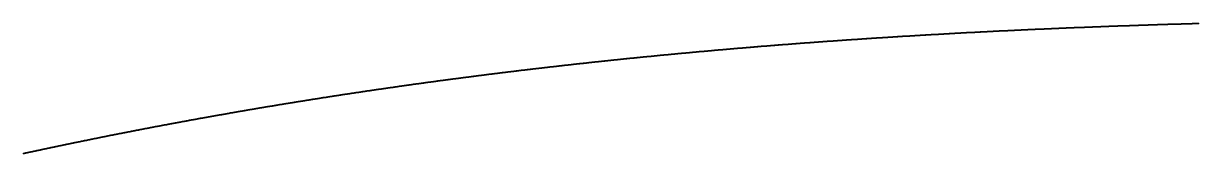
# Model space of a CAD drawing. Header units: metres. Extents: x 0 to 360, y 0 to 49.
# Drawn here: x 225 to 236.24, y 48.12 to 49.37 of the extents above; entities that cross this region are included whole.
import ezdxf

# ---------------------------------------------------------------- set-up
doc = ezdxf.new("R2010")
doc.units = ezdxf.units.M

msp = doc.modelspace()

# ---------------------------------------------------------------- linework, layer by layer
for p in [(235.984, 49.359), (235.99, 49.359), (235.996, 49.359), (236.002, 49.359), (236.008, 49.359), (236.013, 49.36), (236.019, 49.36), (236.025, 49.36), (236.031, 49.36), (236.037, 49.36), (236.043, 49.36), (236.048, 49.361), (236.054, 49.361), (236.06, 49.361), (236.066, 49.361), (236.072, 49.361), (236.077, 49.362), (236.083, 49.362), (236.089, 49.362), (236.095, 49.362), (236.101, 49.362), (236.107, 49.362), (236.112, 49.363), (236.118, 49.363), (236.124, 49.363), (236.13, 49.363), (236.136, 49.363), (236.142, 49.363), (236.147, 49.364), (236.153, 49.364), (236.159, 49.364), (236.165, 49.364), (236.171, 49.364), (236.176, 49.364), (236.182, 49.365), (236.188, 49.365), (236.194, 49.365), (236.2, 49.365), (236.206, 49.365), (236.211, 49.365), (236.217, 49.366), (236.223, 49.366), (236.229, 49.366), (236.235, 49.366), (236.24, 49.366), (233.475, 49.246), (233.481, 49.247), (233.487, 49.247), (233.493, 49.248), (233.498, 49.248), (233.504, 49.248), (233.51, 49.249), (233.516, 49.249), (233.522, 49.249), (233.528, 49.25), (233.533, 49.25), (233.539, 49.25), (233.545, 49.251), (233.551, 49.251), (233.557, 49.251), (233.562, 49.252), (233.568, 49.252), (233.574, 49.252), (233.58, 49.253), (233.586, 49.253), (233.592, 49.253), (233.597, 49.254), (233.603, 49.254), (233.609, 49.254), (233.615, 49.255), (233.621, 49.255), (233.627, 49.255), (233.632, 49.256), (233.638, 49.256), (233.644, 49.256), (233.65, 49.257), (233.656, 49.257), (233.661, 49.257), (233.667, 49.258), (233.673, 49.258), (233.679, 49.258), (233.685, 49.259), (233.691, 49.259), (233.696, 49.259), (233.702, 49.26), (233.708, 49.26), (233.714, 49.26), (233.72, 49.261), (233.726, 49.261), (233.731, 49.261), (233.737, 49.262), (233.743, 49.262), (233.749, 49.262), (233.755, 49.263), (233.76, 49.263), (233.766, 49.263), (233.772, 49.264), (233.778, 49.264), (233.784, 49.264), (233.79, 49.265), (233.795, 49.265), (233.801, 49.265), (233.807, 49.266), (233.813, 49.266), (233.819, 49.266), (233.825, 49.267), (233.83, 49.267), (233.836, 49.267), (233.842, 49.268), (233.848, 49.268), (233.854, 49.268), (233.859, 49.269), (233.865, 49.269), (233.871, 49.269), (233.877, 49.27), (233.883, 49.27), (233.889, 49.27), (233.894, 49.271), (233.9, 49.271), (233.906, 49.271), (233.912, 49.272), (233.918, 49.272), (233.924, 49.272), (233.929, 49.273), (233.935, 49.273), (233.941, 49.273), (233.947, 49.273), (233.953, 49.274), (233.958, 49.274), (233.964, 49.274), (233.97, 49.275), (233.976, 49.275), (233.982, 49.275), (233.988, 49.276), (233.993, 49.276), (233.999, 49.276), (234.005, 49.277), (234.011, 49.277), (234.017, 49.277), (234.023, 49.278), (234.028, 49.278), (234.034, 49.278), (234.04, 49.278), (234.046, 49.279), (234.052, 49.279), (234.057, 49.279), (234.063, 49.28), (234.069, 49.28), (234.075, 49.28), (234.081, 49.281), (234.087, 49.281), (234.092, 49.281), (234.098, 49.281), (234.104, 49.282), (234.11, 49.282), (234.116, 49.282), (234.122, 49.283), (234.127, 49.283), (234.133, 49.283), (234.139, 49.284), (234.145, 49.284), (234.151, 49.284), (234.156, 49.285), (234.162, 49.285), (234.168, 49.285), (234.174, 49.285), (234.18, 49.286), (234.186, 49.286), (234.191, 49.286), (234.197, 49.287), (234.203, 49.287), (234.209, 49.287), (234.215, 49.287), (234.22, 49.288), (234.226, 49.288), (234.232, 49.288), (234.238, 49.289), (234.244, 49.289), (234.25, 49.289), (234.255, 49.29), (234.261, 49.29), (234.267, 49.29), (234.273, 49.29), (234.279, 49.291), (234.285, 49.291), (234.29, 49.291), (234.296, 49.292), (234.302, 49.292), (234.308, 49.292), (234.314, 49.292), (234.319, 49.293), (234.325, 49.293), (234.331, 49.293), (234.337, 49.294), (234.343, 49.294), (234.349, 49.294), (234.354, 49.294), (234.36, 49.295), (234.366, 49.295), (234.372, 49.295), (234.378, 49.296), (234.384, 49.296), (234.389, 49.296), (234.395, 49.296), (234.401, 49.297), (234.407, 49.297), (234.413, 49.297), (234.418, 49.298), (234.424, 49.298), (234.43, 49.298), (234.436, 49.298), (234.442, 49.299), (234.448, 49.299), (234.453, 49.299), (234.459, 49.299), (234.465, 49.3), (234.471, 49.3), (234.477, 49.3), (234.483, 49.301), (234.488, 49.301), (234.494, 49.301), (234.5, 49.301), (234.506, 49.302), (234.512, 49.302), (234.517, 49.302), (234.523, 49.303), (234.529, 49.303), (234.535, 49.303), (234.541, 49.303), (234.547, 49.304), (234.552, 49.304), (234.558, 49.304), (234.564, 49.304), (234.57, 49.305), (234.576, 49.305), (234.581, 49.305), (234.587, 49.305), (234.593, 49.306), (234.599, 49.306), (234.605, 49.306), (234.611, 49.307), (234.616, 49.307), (234.622, 49.307), (234.628, 49.307), (234.634, 49.308), (234.64, 49.308), (234.646, 49.308), (234.651, 49.308), (234.657, 49.309), (234.663, 49.309), (234.669, 49.309), (234.675, 49.309), (234.68, 49.31), (234.686, 49.31), (234.692, 49.31), (234.698, 49.311), (234.704, 49.311), (234.71, 49.311), (234.715, 49.311), (234.721, 49.312), (234.727, 49.312), (234.733, 49.312), (234.739, 49.312), (234.745, 49.313), (234.75, 49.313), (234.756, 49.313), (234.762, 49.313), (234.768, 49.314), (234.774, 49.314), (234.779, 49.314), (234.785, 49.314), (234.791, 49.315), (234.797, 49.315), (234.803, 49.315), (234.809, 49.315), (234.814, 49.316), (234.82, 49.316), (234.826, 49.316), (234.832, 49.316), (234.838, 49.317), (234.843, 49.317), (234.849, 49.317), (234.855, 49.317), (234.861, 49.318), (234.867, 49.318), (234.873, 49.318), (234.878, 49.318), (234.884, 49.319), (234.89, 49.319), (234.896, 49.319), (234.902, 49.319), (234.908, 49.32), (234.913, 49.32), (234.919, 49.32), (234.925, 49.32), (234.931, 49.321), (234.937, 49.321), (234.942, 49.321), (234.948, 49.321), (234.954, 49.322), (234.96, 49.322), (234.966, 49.322), (234.972, 49.322), (234.977, 49.323), (234.983, 49.323), (234.989, 49.323), (234.995, 49.323), (235.001, 49.324), (235.006, 49.324), (235.012, 49.324), (235.018, 49.324), (235.024, 49.324), (235.03, 49.325), (235.036, 49.325), (235.041, 49.325), (235.047, 49.325), (235.053, 49.326), (235.059, 49.326), (235.065, 49.326), (235.071, 49.326), (235.076, 49.327), (235.082, 49.327), (235.088, 49.327), (235.094, 49.327), (235.1, 49.328), (235.105, 49.328), (235.111, 49.328), (235.117, 49.328), (235.123, 49.328), (235.129, 49.329), (235.135, 49.329), (235.14, 49.329), (235.146, 49.329), (235.152, 49.33), (235.158, 49.33), (235.164, 49.33), (235.169, 49.33), (235.175, 49.331), (235.181, 49.331), (235.187, 49.331), (235.193, 49.331), (235.199, 49.331), (235.204, 49.332), (235.21, 49.332), (235.216, 49.332), (235.222, 49.332), (235.228, 49.333), (235.234, 49.333), (235.239, 49.333), (235.245, 49.333), (235.251, 49.333), (235.257, 49.334), (235.263, 49.334), (235.268, 49.334), (235.274, 49.334), (235.28, 49.335), (235.286, 49.335), (235.292, 49.335), (235.298, 49.335), (235.303, 49.335), (235.309, 49.336), (235.315, 49.336), (235.321, 49.336), (235.327, 49.336), (235.332, 49.337), (235.338, 49.337), (235.344, 49.337), (235.35, 49.337), (235.356, 49.337), (235.362, 49.338), (235.367, 49.338), (235.373, 49.338), (235.379, 49.338), (235.385, 49.339), (235.391, 49.339), (235.396, 49.339), (235.402, 49.339), (235.408, 49.339), (235.414, 49.34), (235.42, 49.34), (235.426, 49.34), (235.431, 49.34), (235.437, 49.34), (235.443, 49.341), (235.449, 49.341), (235.455, 49.341), (235.461, 49.341), (235.466, 49.341), (235.472, 49.342), (235.478, 49.342), (235.484, 49.342), (235.49, 49.342), (235.495, 49.343), (235.501, 49.343), (235.507, 49.343), (235.513, 49.343), (235.519, 49.343), (235.525, 49.344), (235.53, 49.344), (235.536, 49.344), (235.542, 49.344), (235.548, 49.344), (235.554, 49.345), (235.559, 49.345), (235.565, 49.345), (235.571, 49.345), (235.577, 49.345), (235.583, 49.346), (235.589, 49.346), (235.594, 49.346), (235.6, 49.346), (235.606, 49.346), (235.612, 49.347), (235.618, 49.347), (235.623, 49.347), (235.629, 49.347), (235.635, 49.347), (235.641, 49.348), (235.647, 49.348), (235.653, 49.348), (235.658, 49.348), (235.664, 49.348), (235.67, 49.349), (235.676, 49.349), (235.682, 49.349), (235.688, 49.349), (235.693, 49.349), (235.699, 49.35), (235.705, 49.35), (235.711, 49.35), (235.717, 49.35), (235.722, 49.35), (235.728, 49.351), (235.734, 49.351), (235.74, 49.351), (235.746, 49.351), (235.752, 49.351), (235.757, 49.351), (235.763, 49.352), (235.769, 49.352), (235.775, 49.352), (235.781, 49.352), (235.786, 49.352), (235.792, 49.353), (235.798, 49.353), (235.804, 49.353), (235.81, 49.353), (235.816, 49.353), (235.821, 49.354), (235.827, 49.354), (235.833, 49.354), (235.839, 49.354), (235.845, 49.354), (235.85, 49.355), (235.856, 49.355), (235.862, 49.355), (235.868, 49.355), (235.874, 49.355), (235.88, 49.355), (235.885, 49.356), (235.891, 49.356), (235.897, 49.356), (235.903, 49.356), (235.909, 49.356), (235.915, 49.357), (235.92, 49.357), (235.926, 49.357), (235.932, 49.357), (235.938, 49.357), (235.944, 49.357), (235.949, 49.358), (235.955, 49.358), (235.961, 49.358), (235.967, 49.358), (235.973, 49.358), (235.979, 49.359), (231.908, 49.134), (231.914, 49.135), (231.92, 49.135), (231.925, 49.136), (231.931, 49.136), (231.937, 49.137), (231.943, 49.137), (231.949, 49.137), (231.955, 49.138), (231.96, 49.138), (231.966, 49.139), (231.972, 49.139), (231.978, 49.14), (231.984, 49.14), (231.99, 49.141), (231.995, 49.141), (232.001, 49.142), (232.007, 49.142), (232.013, 49.143), (232.019, 49.143), (232.025, 49.144), (232.03, 49.144), (232.036, 49.145), (232.042, 49.145), (232.048, 49.146), (232.054, 49.146), (232.06, 49.147), (232.065, 49.147), (232.071, 49.148), (232.077, 49.148), (232.083, 49.148), (232.089, 49.149), (232.094, 49.149), (232.1, 49.15), (232.106, 49.15), (232.112, 49.151), (232.118, 49.151), (232.124, 49.152), (232.129, 49.152), (232.135, 49.153), (232.141, 49.153), (232.147, 49.154), (232.153, 49.154), (232.159, 49.155), (232.164, 49.155), (232.17, 49.155), (232.176, 49.156), (232.182, 49.156), (232.188, 49.157), (232.194, 49.157), (232.199, 49.158), (232.205, 49.158), (232.211, 49.159), (232.217, 49.159), (232.223, 49.16), (232.228, 49.16), (232.234, 49.161), (232.24, 49.161), (232.246, 49.161), (232.252, 49.162), (232.258, 49.162), (232.263, 49.163), (232.269, 49.163), (232.275, 49.164), (232.281, 49.164), (232.287, 49.165), (232.293, 49.165), (232.298, 49.166), (232.304, 49.166), (232.31, 49.166), (232.316, 49.167), (232.322, 49.167), (232.328, 49.168), (232.333, 49.168), (232.339, 49.169), (232.345, 49.169), (232.351, 49.17), (232.357, 49.17), (232.362, 49.17), (232.368, 49.171), (232.374, 49.171), (232.38, 49.172), (232.386, 49.172), (232.392, 49.173), (232.397, 49.173), (232.403, 49.174), (232.409, 49.174), (232.415, 49.174), (232.421, 49.175), (232.427, 49.175), (232.432, 49.176), (232.438, 49.176), (232.444, 49.177), (232.45, 49.177), (232.456, 49.178), (232.462, 49.178), (232.467, 49.178), (232.473, 49.179), (232.479, 49.179), (232.485, 49.18), (232.491, 49.18), (232.496, 49.181), (232.502, 49.181), (232.508, 49.181), (232.514, 49.182), (232.52, 49.182), (232.526, 49.183), (232.531, 49.183), (232.537, 49.184), (232.543, 49.184), (232.549, 49.184), (232.555, 49.185), (232.561, 49.185), (232.566, 49.186), (232.572, 49.186), (232.578, 49.187), (232.584, 49.187), (232.59, 49.187), (232.596, 49.188), (232.601, 49.188), (232.607, 49.189), (232.613, 49.189), (232.619, 49.19), (232.625, 49.19), (232.63, 49.19), (232.636, 49.191), (232.642, 49.191), (232.648, 49.192), (232.654, 49.192), (232.66, 49.193), (232.665, 49.193), (232.671, 49.193), (232.677, 49.194), (232.683, 49.194), (232.689, 49.195), (232.695, 49.195), (232.7, 49.195), (232.706, 49.196), (232.712, 49.196), (232.718, 49.197), (232.724, 49.197), (232.73, 49.198), (232.735, 49.198), (232.741, 49.198), (232.747, 49.199), (232.753, 49.199), (232.759, 49.2), (232.764, 49.2), (232.77, 49.2), (232.776, 49.201), (232.782, 49.201), (232.788, 49.202), (232.794, 49.202), (232.799, 49.202), (232.805, 49.203), (232.811, 49.203), (232.817, 49.204), (232.823, 49.204), (232.829, 49.204), (232.834, 49.205), (232.84, 49.205), (232.846, 49.206), (232.852, 49.206), (232.858, 49.206), (232.864, 49.207), (232.869, 49.207), (232.875, 49.208), (232.881, 49.208), (232.887, 49.208), (232.893, 49.209), (232.898, 49.209), (232.904, 49.21), (232.91, 49.21), (232.916, 49.21), (232.922, 49.211), (232.928, 49.211), (232.933, 49.212), (232.939, 49.212), (232.945, 49.212), (232.951, 49.213), (232.957, 49.213), (232.963, 49.214), (232.968, 49.214), (232.974, 49.214), (232.98, 49.215), (232.986, 49.215), (232.992, 49.216), (232.997, 49.216), (233.003, 49.216), (233.009, 49.217), (233.015, 49.217), (233.021, 49.218), (233.027, 49.218), (233.032, 49.218), (233.038, 49.219), (233.044, 49.219), (233.05, 49.22), (233.056, 49.22), (233.062, 49.22), (233.067, 49.221), (233.073, 49.221), (233.079, 49.221), (233.085, 49.222), (233.091, 49.222), (233.097, 49.223), (233.102, 49.223), (233.108, 49.223), (233.114, 49.224), (233.12, 49.224), (233.126, 49.224), (233.131, 49.225), (233.137, 49.225), (233.143, 49.226), (233.149, 49.226), (233.155, 49.226), (233.161, 49.227), (233.166, 49.227), (233.172, 49.228), (233.178, 49.228), (233.184, 49.228), (233.19, 49.229), (233.196, 49.229), (233.201, 49.229), (233.207, 49.23), (233.213, 49.23), (233.219, 49.231), (233.225, 49.231), (233.23, 49.231), (233.236, 49.232), (233.242, 49.232), (233.248, 49.232), (233.254, 49.233), (233.26, 49.233), (233.265, 49.233), (233.271, 49.234), (233.277, 49.234), (233.283, 49.235), (233.289, 49.235), (233.295, 49.235), (233.3, 49.236), (233.306, 49.236), (233.312, 49.236), (233.318, 49.237), (233.324, 49.237), (233.33, 49.238), (233.335, 49.238), (233.341, 49.238), (233.347, 49.239), (233.353, 49.239), (233.359, 49.239), (233.364, 49.24), (233.37, 49.24), (233.376, 49.24), (233.382, 49.241), (233.388, 49.241), (233.394, 49.241), (233.399, 49.242), (233.405, 49.242), (233.411, 49.243), (233.417, 49.243), (233.423, 49.243), (233.429, 49.244), (233.434, 49.244), (233.44, 49.244), (233.446, 49.245), (233.452, 49.245), (233.458, 49.245), (233.463, 49.246), (233.469, 49.246), (230.701, 49.021), (230.707, 49.022), (230.713, 49.023), (230.719, 49.023), (230.725, 49.024), (230.731, 49.024), (230.736, 49.025), (230.742, 49.026), (230.748, 49.026), (230.754, 49.027), (230.76, 49.027), (230.766, 49.028), (230.771, 49.029), (230.777, 49.029), (230.783, 49.03), (230.789, 49.03), (230.795, 49.031), (230.801, 49.032), (230.806, 49.032), (230.812, 49.033), (230.818, 49.033), (230.824, 49.034), (230.83, 49.035), (230.836, 49.035), (230.841, 49.036), (230.847, 49.036), (230.853, 49.037), (230.859, 49.038), (230.865, 49.038), (230.87, 49.039), (230.876, 49.039), (230.882, 49.04), (230.888, 49.04), (230.894, 49.041), (230.9, 49.042), (230.905, 49.042), (230.911, 49.043), (230.917, 49.043), (230.923, 49.044), (230.929, 49.045), (230.935, 49.045), (230.94, 49.046), (230.946, 49.046), (230.952, 49.047), (230.958, 49.047), (230.964, 49.048), (230.97, 49.049), (230.975, 49.049), (230.981, 49.05), (230.987, 49.05), (230.993, 49.051), (230.999, 49.051), (231.005, 49.052), (231.01, 49.053), (231.016, 49.053), (231.022, 49.054), (231.028, 49.054), (231.034, 49.055), (231.04, 49.055), (231.045, 49.056), (231.051, 49.057), (231.057, 49.057), (231.063, 49.058), (231.069, 49.058), (231.075, 49.059), (231.08, 49.059), (231.086, 49.06), (231.092, 49.061), (231.098, 49.061), (231.104, 49.062), (231.109, 49.062), (231.115, 49.063), (231.121, 49.063), (231.127, 49.064), (231.133, 49.064), (231.139, 49.065), (231.144, 49.066), (231.15, 49.066), (231.156, 49.067), (231.162, 49.067), (231.168, 49.068), (231.174, 49.068), (231.179, 49.069), (231.185, 49.07), (231.191, 49.07), (231.197, 49.071), (231.203, 49.071), (231.209, 49.072), (231.214, 49.072), (231.22, 49.073), (231.226, 49.073), (231.232, 49.074), (231.238, 49.074), (231.244, 49.075), (231.249, 49.076), (231.255, 49.076), (231.261, 49.077), (231.267, 49.077), (231.273, 49.078), (231.279, 49.078), (231.284, 49.079), (231.29, 49.079), (231.296, 49.08), (231.302, 49.081), (231.308, 49.081), (231.314, 49.082), (231.319, 49.082), (231.325, 49.083), (231.331, 49.083), (231.337, 49.084), (231.343, 49.084), (231.348, 49.085), (231.354, 49.085), (231.36, 49.086), (231.366, 49.086), (231.372, 49.087), (231.378, 49.088), (231.383, 49.088), (231.389, 49.089), (231.395, 49.089), (231.401, 49.09), (231.407, 49.09), (231.413, 49.091), (231.418, 49.091), (231.424, 49.092), (231.43, 49.092), (231.436, 49.093), (231.442, 49.093), (231.448, 49.094), (231.453, 49.094), (231.459, 49.095), (231.465, 49.096), (231.471, 49.096), (231.477, 49.097), (231.483, 49.097), (231.488, 49.098), (231.494, 49.098), (231.5, 49.099), (231.506, 49.099), (231.512, 49.1), (231.518, 49.1), (231.523, 49.101), (231.529, 49.101), (231.535, 49.102), (231.541, 49.102), (231.547, 49.103), (231.552, 49.103), (231.558, 49.104), (231.564, 49.104), (231.57, 49.105), (231.576, 49.105), (231.582, 49.106), (231.587, 49.106), (231.593, 49.107), (231.599, 49.108), (231.605, 49.108), (231.611, 49.109), (231.617, 49.109), (231.622, 49.11), (231.628, 49.11), (231.634, 49.111), (231.64, 49.111), (231.646, 49.112), (231.652, 49.112), (231.657, 49.113), (231.663, 49.113), (231.669, 49.114), (231.675, 49.114), (231.681, 49.115), (231.687, 49.115), (231.692, 49.116), (231.698, 49.116), (231.704, 49.117), (231.71, 49.117), (231.716, 49.118), (231.722, 49.118), (231.727, 49.119), (231.733, 49.119), (231.739, 49.12), (231.745, 49.12), (231.751, 49.121), (231.756, 49.121), (231.762, 49.122), (231.768, 49.122), (231.774, 49.123), (231.78, 49.123), (231.786, 49.124), (231.791, 49.124), (231.797, 49.125), (231.803, 49.125), (231.809, 49.126), (231.815, 49.126), (231.821, 49.127), (231.826, 49.127), (231.832, 49.128), (231.838, 49.128), (231.844, 49.129), (231.85, 49.129), (231.856, 49.13), (231.861, 49.13), (231.867, 49.131), (231.873, 49.131), (231.879, 49.132), (231.885, 49.132), (231.891, 49.133), (231.896, 49.133), (231.902, 49.134), (229.704, 48.909), (229.71, 48.91), (229.716, 48.911), (229.722, 48.912), (229.727, 48.912), (229.733, 48.913), (229.739, 48.914), (229.745, 48.914), (229.751, 48.915), (229.757, 48.916), (229.762, 48.917), (229.768, 48.917), (229.774, 48.918), (229.78, 48.919), (229.786, 48.919), (229.792, 48.92), (229.797, 48.921), (229.803, 48.921), (229.809, 48.922), (229.815, 48.923), (229.821, 48.924), (229.827, 48.924), (229.832, 48.925), (229.838, 48.926), (229.844, 48.926), (229.85, 48.927), (229.856, 48.928), (229.862, 48.928), (229.867, 48.929), (229.873, 48.93), (229.879, 48.93), (229.885, 48.931), (229.891, 48.932), (229.897, 48.932), (229.902, 48.933), (229.908, 48.934), (229.914, 48.935), (229.92, 48.935), (229.926, 48.936), (229.932, 48.937), (229.937, 48.937), (229.943, 48.938), (229.949, 48.939), (229.955, 48.939), (229.961, 48.94), (229.967, 48.941), (229.972, 48.941), (229.978, 48.942), (229.984, 48.943), (229.99, 48.943), (229.996, 48.944), (230.002, 48.945), (230.007, 48.945), (230.013, 48.946), (230.019, 48.947), (230.025, 48.947), (230.031, 48.948), (230.037, 48.949), (230.042, 48.949), (230.048, 48.95), (230.054, 48.951), (230.06, 48.951), (230.066, 48.952), (230.072, 48.953), (230.077, 48.953), (230.083, 48.954), (230.089, 48.955), (230.095, 48.955), (230.101, 48.956), (230.107, 48.957), (230.112, 48.957), (230.118, 48.958), (230.124, 48.959), (230.13, 48.959), (230.136, 48.96), (230.142, 48.961), (230.147, 48.961), (230.153, 48.962), (230.159, 48.963), (230.165, 48.963), (230.171, 48.964), (230.177, 48.965), (230.182, 48.965), (230.188, 48.966), (230.194, 48.967), (230.2, 48.967), (230.206, 48.968), (230.212, 48.969), (230.217, 48.969), (230.223, 48.97), (230.229, 48.971), (230.235, 48.971), (230.241, 48.972), (230.247, 48.973), (230.252, 48.973), (230.258, 48.974), (230.264, 48.975), (230.27, 48.975), (230.276, 48.976), (230.282, 48.976), (230.287, 48.977), (230.293, 48.978), (230.299, 48.978), (230.305, 48.979), (230.311, 48.98), (230.317, 48.98), (230.322, 48.981), (230.328, 48.982), (230.334, 48.982), (230.34, 48.983), (230.346, 48.984), (230.352, 48.984), (230.357, 48.985), (230.363, 48.985), (230.369, 48.986), (230.375, 48.987), (230.381, 48.987), (230.387, 48.988), (230.392, 48.989), (230.398, 48.989), (230.404, 48.99), (230.41, 48.991), (230.416, 48.991), (230.422, 48.992), (230.427, 48.992), (230.433, 48.993), (230.439, 48.994), (230.445, 48.994), (230.451, 48.995), (230.457, 48.996), (230.462, 48.996), (230.468, 48.997), (230.474, 48.997), (230.48, 48.998), (230.486, 48.999), (230.492, 48.999), (230.497, 49), (230.503, 49.001), (230.509, 49.001), (230.515, 49.002), (230.521, 49.002), (230.526, 49.003), (230.532, 49.004), (230.538, 49.004), (230.544, 49.005), (230.55, 49.006), (230.556, 49.006), (230.561, 49.007), (230.567, 49.007), (230.573, 49.008), (230.579, 49.009), (230.585, 49.009), (230.591, 49.01), (230.596, 49.01), (230.602, 49.011), (230.608, 49.012), (230.614, 49.012), (230.62, 49.013), (230.626, 49.014), (230.631, 49.014), (230.637, 49.015), (230.643, 49.015), (230.649, 49.016), (230.655, 49.017), (230.661, 49.017), (230.666, 49.018), (230.672, 49.018), (230.678, 49.019), (230.684, 49.02), (230.69, 49.02), (230.696, 49.021), (228.835, 48.797), (228.841, 48.798), (228.847, 48.799), (228.852, 48.799), (228.858, 48.8), (228.864, 48.801), (228.87, 48.802), (228.876, 48.803), (228.882, 48.803), (228.887, 48.804), (228.893, 48.805), (228.899, 48.806), (228.905, 48.807), (228.911, 48.807), (228.917, 48.808), (228.922, 48.809), (228.928, 48.81), (228.934, 48.811), (228.94, 48.811), (228.946, 48.812), (228.952, 48.813), (228.957, 48.814), (228.963, 48.815), (228.969, 48.815), (228.975, 48.816), (228.981, 48.817), (228.987, 48.818), (228.992, 48.819), (228.998, 48.819), (229.004, 48.82), (229.01, 48.821), (229.016, 48.822), (229.022, 48.822), (229.027, 48.823), (229.033, 48.824), (229.039, 48.825), (229.045, 48.826), (229.051, 48.826), (229.057, 48.827), (229.062, 48.828), (229.068, 48.829), (229.074, 48.829), (229.08, 48.83), (229.086, 48.831), (229.092, 48.832), (229.097, 48.833), (229.103, 48.833), (229.109, 48.834), (229.115, 48.835), (229.121, 48.836), (229.127, 48.836), (229.132, 48.837), (229.138, 48.838), (229.144, 48.839), (229.15, 48.839), (229.156, 48.84), (229.162, 48.841), (229.167, 48.842), (229.173, 48.843), (229.179, 48.843), (229.185, 48.844), (229.191, 48.845), (229.197, 48.846), (229.202, 48.846), (229.208, 48.847), (229.214, 48.848), (229.22, 48.849), (229.226, 48.849), (229.232, 48.85), (229.237, 48.851), (229.243, 48.852), (229.249, 48.852), (229.255, 48.853), (229.261, 48.854), (229.267, 48.855), (229.272, 48.855), (229.278, 48.856), (229.284, 48.857), (229.29, 48.858), (229.296, 48.858), (229.302, 48.859), (229.307, 48.86), (229.313, 48.861), (229.319, 48.861), (229.325, 48.862), (229.331, 48.863), (229.337, 48.864), (229.342, 48.864), (229.348, 48.865), (229.354, 48.866), (229.36, 48.867), (229.366, 48.867), (229.372, 48.868), (229.377, 48.869), (229.383, 48.87), (229.389, 48.87), (229.395, 48.871), (229.401, 48.872), (229.407, 48.873), (229.412, 48.873), (229.418, 48.874), (229.424, 48.875), (229.43, 48.876), (229.436, 48.876), (229.442, 48.877), (229.447, 48.878), (229.453, 48.879), (229.459, 48.879), (229.465, 48.88), (229.471, 48.881), (229.477, 48.881), (229.482, 48.882), (229.488, 48.883), (229.494, 48.884), (229.5, 48.884), (229.506, 48.885), (229.512, 48.886), (229.517, 48.887), (229.523, 48.887), (229.529, 48.888), (229.535, 48.889), (229.541, 48.889), (229.547, 48.89), (229.552, 48.891), (229.558, 48.892), (229.564, 48.892), (229.57, 48.893), (229.576, 48.894), (229.582, 48.895), (229.587, 48.895), (229.593, 48.896), (229.599, 48.897), (229.605, 48.897), (229.611, 48.898), (229.617, 48.899), (229.622, 48.9), (229.628, 48.9), (229.634, 48.901), (229.64, 48.902), (229.646, 48.902), (229.652, 48.903), (229.657, 48.904), (229.663, 48.905), (229.669, 48.905), (229.675, 48.906), (229.681, 48.907), (229.687, 48.907), (229.692, 48.908), (229.698, 48.909), (228.059, 48.684), (228.064, 48.685), (228.07, 48.686), (228.076, 48.687), (228.082, 48.688), (228.088, 48.689), (228.094, 48.69), (228.099, 48.691), (228.105, 48.692), (228.111, 48.692), (228.117, 48.693), (228.123, 48.694), (228.129, 48.695), (228.134, 48.696), (228.14, 48.697), (228.146, 48.698), (228.152, 48.699), (228.158, 48.699), (228.164, 48.7), (228.169, 48.701), (228.175, 48.702), (228.181, 48.703), (228.187, 48.704), (228.193, 48.705), (228.199, 48.706), (228.204, 48.706), (228.21, 48.707), (228.216, 48.708), (228.222, 48.709), (228.228, 48.71), (228.234, 48.711), (228.24, 48.712), (228.245, 48.713), (228.251, 48.713), (228.257, 48.714), (228.263, 48.715), (228.269, 48.716), (228.275, 48.717), (228.28, 48.718), (228.286, 48.719), (228.292, 48.72), (228.298, 48.72), (228.304, 48.721), (228.31, 48.722), (228.315, 48.723), (228.321, 48.724), (228.327, 48.725), (228.333, 48.726), (228.339, 48.726), (228.345, 48.727), (228.35, 48.728), (228.356, 48.729), (228.362, 48.73), (228.368, 48.731), (228.374, 48.732), (228.38, 48.732), (228.385, 48.733), (228.391, 48.734), (228.397, 48.735), (228.403, 48.736), (228.409, 48.737), (228.415, 48.738), (228.42, 48.738), (228.426, 48.739), (228.432, 48.74), (228.438, 48.741), (228.444, 48.742), (228.45, 48.743), (228.455, 48.743), (228.461, 48.744), (228.467, 48.745), (228.473, 48.746), (228.479, 48.747), (228.485, 48.748), (228.491, 48.749), (228.496, 48.749), (228.502, 48.75), (228.508, 48.751), (228.514, 48.752), (228.52, 48.753), (228.526, 48.754), (228.531, 48.754), (228.537, 48.755), (228.543, 48.756), (228.549, 48.757), (228.555, 48.758), (228.561, 48.759), (228.566, 48.759), (228.572, 48.76), (228.578, 48.761), (228.584, 48.762), (228.59, 48.763), (228.596, 48.764), (228.601, 48.764), (228.607, 48.765), (228.613, 48.766), (228.619, 48.767), (228.625, 48.768), (228.631, 48.769), (228.636, 48.769), (228.642, 48.77), (228.648, 48.771), (228.654, 48.772), (228.66, 48.773), (228.666, 48.774), (228.671, 48.774), (228.677, 48.775), (228.683, 48.776), (228.689, 48.777), (228.695, 48.778), (228.701, 48.778), (228.706, 48.779), (228.712, 48.78), (228.718, 48.781), (228.724, 48.782), (228.73, 48.783), (228.736, 48.783), (228.741, 48.784), (228.747, 48.785), (228.753, 48.786), (228.759, 48.787), (228.765, 48.787), (228.771, 48.788), (228.777, 48.789), (228.782, 48.79), (228.788, 48.791), (228.794, 48.791), (228.8, 48.792), (228.806, 48.793), (228.812, 48.794), (228.817, 48.795), (228.823, 48.795), (228.829, 48.796), (227.358, 48.572), (227.364, 48.573), (227.37, 48.574), (227.375, 48.575), (227.381, 48.576), (227.387, 48.577), (227.393, 48.578), (227.399, 48.579), (227.405, 48.58), (227.41, 48.581), (227.416, 48.582), (227.422, 48.583), (227.428, 48.584), (227.434, 48.585), (227.44, 48.586), (227.445, 48.587), (227.451, 48.588), (227.457, 48.589), (227.463, 48.59), (227.469, 48.591), (227.475, 48.592), (227.481, 48.593), (227.486, 48.594), (227.492, 48.595), (227.498, 48.596), (227.504, 48.597), (227.51, 48.598), (227.516, 48.599), (227.521, 48.599), (227.527, 48.6), (227.533, 48.601), (227.539, 48.602), (227.545, 48.603), (227.551, 48.604), (227.556, 48.605), (227.562, 48.606), (227.568, 48.607), (227.574, 48.608), (227.58, 48.609), (227.586, 48.61), (227.591, 48.611), (227.597, 48.612), (227.603, 48.613), (227.609, 48.614), (227.615, 48.615), (227.621, 48.616), (227.627, 48.617), (227.632, 48.617), (227.638, 48.618), (227.644, 48.619), (227.65, 48.62), (227.656, 48.621), (227.662, 48.622), (227.667, 48.623), (227.673, 48.624), (227.679, 48.625), (227.685, 48.626), (227.691, 48.627), (227.697, 48.628), (227.702, 48.629), (227.708, 48.63), (227.714, 48.631), (227.72, 48.632), (227.726, 48.632), (227.732, 48.633), (227.737, 48.634), (227.743, 48.635), (227.749, 48.636), (227.755, 48.637), (227.761, 48.638), (227.767, 48.639), (227.772, 48.64), (227.778, 48.641), (227.784, 48.642), (227.79, 48.643), (227.796, 48.644), (227.802, 48.645), (227.808, 48.645), (227.813, 48.646), (227.819, 48.647), (227.825, 48.648), (227.831, 48.649), (227.837, 48.65), (227.843, 48.651), (227.848, 48.652), (227.854, 48.653), (227.86, 48.654), (227.866, 48.655), (227.872, 48.656), (227.878, 48.656), (227.883, 48.657), (227.889, 48.658), (227.895, 48.659), (227.901, 48.66), (227.907, 48.661), (227.913, 48.662), (227.918, 48.663), (227.924, 48.664), (227.93, 48.665), (227.936, 48.666), (227.942, 48.666), (227.948, 48.667), (227.953, 48.668), (227.959, 48.669), (227.965, 48.67), (227.971, 48.671), (227.977, 48.672), (227.983, 48.673), (227.989, 48.674), (227.994, 48.675), (228, 48.675), (228.006, 48.676), (228.012, 48.677), (228.018, 48.678), (228.024, 48.679), (228.029, 48.68), (228.035, 48.681), (228.041, 48.682), (228.047, 48.683), (228.053, 48.684), (226.71, 48.46), (226.715, 48.461), (226.721, 48.462), (226.727, 48.463), (226.733, 48.464), (226.739, 48.465), (226.745, 48.466), (226.75, 48.467), (226.756, 48.468), (226.762, 48.469), (226.768, 48.47), (226.774, 48.471), (226.78, 48.472), (226.785, 48.473), (226.791, 48.475), (226.797, 48.476), (226.803, 48.477), (226.809, 48.478), (226.815, 48.479), (226.821, 48.48), (226.826, 48.481), (226.832, 48.482), (226.838, 48.483), (226.844, 48.484), (226.85, 48.485), (226.856, 48.486), (226.861, 48.487), (226.867, 48.488), (226.873, 48.489), (226.879, 48.49), (226.885, 48.491), (226.891, 48.492), (226.896, 48.493), (226.902, 48.494), (226.908, 48.495), (226.914, 48.496), (226.92, 48.497), (226.926, 48.498), (226.932, 48.499), (226.937, 48.5), (226.943, 48.501), (226.949, 48.502), (226.955, 48.503), (226.961, 48.504), (226.967, 48.506), (226.972, 48.507), (226.978, 48.508), (226.984, 48.509), (226.99, 48.51), (226.996, 48.511), (227.002, 48.512), (227.007, 48.513), (227.013, 48.514), (227.019, 48.515), (227.025, 48.516), (227.031, 48.517), (227.037, 48.518), (227.042, 48.519), (227.048, 48.52), (227.054, 48.521), (227.06, 48.522), (227.066, 48.523), (227.072, 48.524), (227.078, 48.525), (227.083, 48.526), (227.089, 48.527), (227.095, 48.528), (227.101, 48.529), (227.107, 48.53), (227.113, 48.531), (227.118, 48.532), (227.124, 48.533), (227.13, 48.534), (227.136, 48.535), (227.142, 48.536), (227.148, 48.537), (227.153, 48.538), (227.159, 48.539), (227.165, 48.54), (227.171, 48.541), (227.177, 48.542), (227.183, 48.543), (227.189, 48.544), (227.194, 48.545), (227.2, 48.546), (227.206, 48.547), (227.212, 48.548), (227.218, 48.549), (227.224, 48.55), (227.229, 48.551), (227.235, 48.552), (227.241, 48.553), (227.247, 48.554), (227.253, 48.555), (227.259, 48.556), (227.264, 48.557), (227.27, 48.558), (227.276, 48.559), (227.282, 48.56), (227.288, 48.561), (227.294, 48.562), (227.299, 48.563), (227.305, 48.564), (227.311, 48.565), (227.317, 48.566), (227.323, 48.567), (227.329, 48.568), (227.335, 48.569), (227.34, 48.57), (227.346, 48.57), (227.352, 48.571), (226.108, 48.347), (226.114, 48.349), (226.119, 48.35), (226.125, 48.351), (226.131, 48.352), (226.137, 48.353), (226.143, 48.354), (226.149, 48.355), (226.154, 48.356), (226.16, 48.358), (226.166, 48.359), (226.172, 48.36), (226.178, 48.361), (226.184, 48.362), (226.19, 48.363), (226.195, 48.364), (226.201, 48.365), (226.207, 48.367), (226.213, 48.368), (226.219, 48.369), (226.225, 48.37), (226.23, 48.371), (226.236, 48.372), (226.242, 48.373), (226.248, 48.374), (226.254, 48.375), (226.26, 48.377), (226.265, 48.378), (226.271, 48.379), (226.277, 48.38), (226.283, 48.381), (226.289, 48.382), (226.295, 48.383), (226.301, 48.384), (226.306, 48.385), (226.312, 48.386), (226.318, 48.388), (226.324, 48.389), (226.33, 48.39), (226.336, 48.391), (226.341, 48.392), (226.347, 48.393), (226.353, 48.394), (226.359, 48.395), (226.365, 48.396), (226.371, 48.397), (226.377, 48.399), (226.382, 48.4), (226.388, 48.401), (226.394, 48.402), (226.4, 48.403), (226.406, 48.404), (226.412, 48.405), (226.417, 48.406), (226.423, 48.407), (226.429, 48.408), (226.435, 48.41), (226.441, 48.411), (226.447, 48.412), (226.452, 48.413), (226.458, 48.414), (226.464, 48.415), (226.47, 48.416), (226.476, 48.417), (226.482, 48.418), (226.488, 48.419), (226.493, 48.42), (226.499, 48.421), (226.505, 48.423), (226.511, 48.424), (226.517, 48.425), (226.523, 48.426), (226.528, 48.427), (226.534, 48.428), (226.54, 48.429), (226.546, 48.43), (226.552, 48.431), (226.558, 48.432), (226.563, 48.433), (226.569, 48.434), (226.575, 48.435), (226.581, 48.436), (226.587, 48.438), (226.593, 48.439), (226.599, 48.44), (226.604, 48.441), (226.61, 48.442), (226.616, 48.443), (226.622, 48.444), (226.628, 48.445), (226.634, 48.446), (226.639, 48.447), (226.645, 48.448), (226.651, 48.449), (226.657, 48.45), (226.663, 48.451), (226.669, 48.452), (226.674, 48.454), (226.68, 48.455), (226.686, 48.456), (226.692, 48.457), (226.698, 48.458), (226.704, 48.459), (225.541, 48.234), (225.547, 48.236), (225.552, 48.237), (225.558, 48.238), (225.564, 48.239), (225.57, 48.24), (225.576, 48.242), (225.582, 48.243), (225.588, 48.244), (225.593, 48.245), (225.599, 48.246), (225.605, 48.248), (225.611, 48.249), (225.617, 48.25), (225.623, 48.251), (225.628, 48.252), (225.634, 48.254), (225.64, 48.255), (225.646, 48.256), (225.652, 48.257), (225.658, 48.258), (225.664, 48.259), (225.669, 48.261), (225.675, 48.262), (225.681, 48.263), (225.687, 48.264), (225.693, 48.265), (225.699, 48.267), (225.704, 48.268), (225.71, 48.269), (225.716, 48.27), (225.722, 48.271), (225.728, 48.272), (225.734, 48.274), (225.74, 48.275), (225.745, 48.276), (225.751, 48.277), (225.757, 48.278), (225.763, 48.28), (225.769, 48.281), (225.775, 48.282), (225.78, 48.283), (225.786, 48.284), (225.792, 48.285), (225.798, 48.287), (225.804, 48.288), (225.81, 48.289), (225.815, 48.29), (225.821, 48.291), (225.827, 48.292), (225.833, 48.294), (225.839, 48.295), (225.845, 48.296), (225.851, 48.297), (225.856, 48.298), (225.862, 48.299), (225.868, 48.301), (225.874, 48.302), (225.88, 48.303), (225.886, 48.304), (225.891, 48.305), (225.897, 48.306), (225.903, 48.307), (225.909, 48.309), (225.915, 48.31), (225.921, 48.311), (225.927, 48.312), (225.932, 48.313), (225.938, 48.314), (225.944, 48.316), (225.95, 48.317), (225.956, 48.318), (225.962, 48.319), (225.967, 48.32), (225.973, 48.321), (225.979, 48.322), (225.985, 48.324), (225.991, 48.325), (225.997, 48.326), (226.003, 48.327), (226.008, 48.328), (226.014, 48.329), (226.02, 48.33), (226.026, 48.332), (226.032, 48.333), (226.038, 48.334), (226.043, 48.335), (226.049, 48.336), (226.055, 48.337), (226.061, 48.338), (226.067, 48.34), (226.073, 48.341), (226.078, 48.342), (226.084, 48.343), (226.09, 48.344), (226.096, 48.345), (226.102, 48.346), (225.009, 48.122), (225.015, 48.123), (225.02, 48.125), (225.026, 48.126), (225.032, 48.127), (225.038, 48.128), (225.044, 48.13), (225.05, 48.131), (225.055, 48.132), (225.061, 48.133), (225.067, 48.135), (225.073, 48.136), (225.079, 48.137), (225.085, 48.138), (225.091, 48.14), (225.096, 48.141), (225.102, 48.142), (225.108, 48.143), (225.114, 48.145), (225.12, 48.146), (225.126, 48.147), (225.131, 48.148), (225.137, 48.15), (225.143, 48.151), (225.149, 48.152), (225.155, 48.153), (225.161, 48.155), (225.167, 48.156), (225.172, 48.157), (225.178, 48.158), (225.184, 48.16), (225.19, 48.161), (225.196, 48.162), (225.202, 48.163), (225.208, 48.165), (225.213, 48.166), (225.219, 48.167), (225.225, 48.168), (225.231, 48.17), (225.237, 48.171), (225.243, 48.172), (225.248, 48.173), (225.254, 48.175), (225.26, 48.176), (225.266, 48.177), (225.272, 48.178), (225.278, 48.18), (225.284, 48.181), (225.289, 48.182), (225.295, 48.183), (225.301, 48.185), (225.307, 48.186), (225.313, 48.187), (225.319, 48.188), (225.324, 48.189), (225.33, 48.191), (225.336, 48.192), (225.342, 48.193), (225.348, 48.194), (225.354, 48.196), (225.36, 48.197), (225.365, 48.198), (225.371, 48.199), (225.377, 48.2), (225.383, 48.202), (225.389, 48.203), (225.395, 48.204), (225.4, 48.205), (225.406, 48.207), (225.412, 48.208), (225.418, 48.209), (225.424, 48.21), (225.43, 48.211), (225.436, 48.213), (225.441, 48.214), (225.447, 48.215), (225.453, 48.216), (225.459, 48.218), (225.465, 48.219), (225.471, 48.22), (225.476, 48.221), (225.482, 48.222), (225.488, 48.224), (225.494, 48.225), (225.5, 48.226), (225.506, 48.227), (225.512, 48.228), (225.517, 48.23), (225.523, 48.231), (225.529, 48.232), (225.535, 48.233), (224.997, 48.119), (225.003, 48.121)]:
    msp.add_point(p)

doc.saveas('drawing.dxf')
